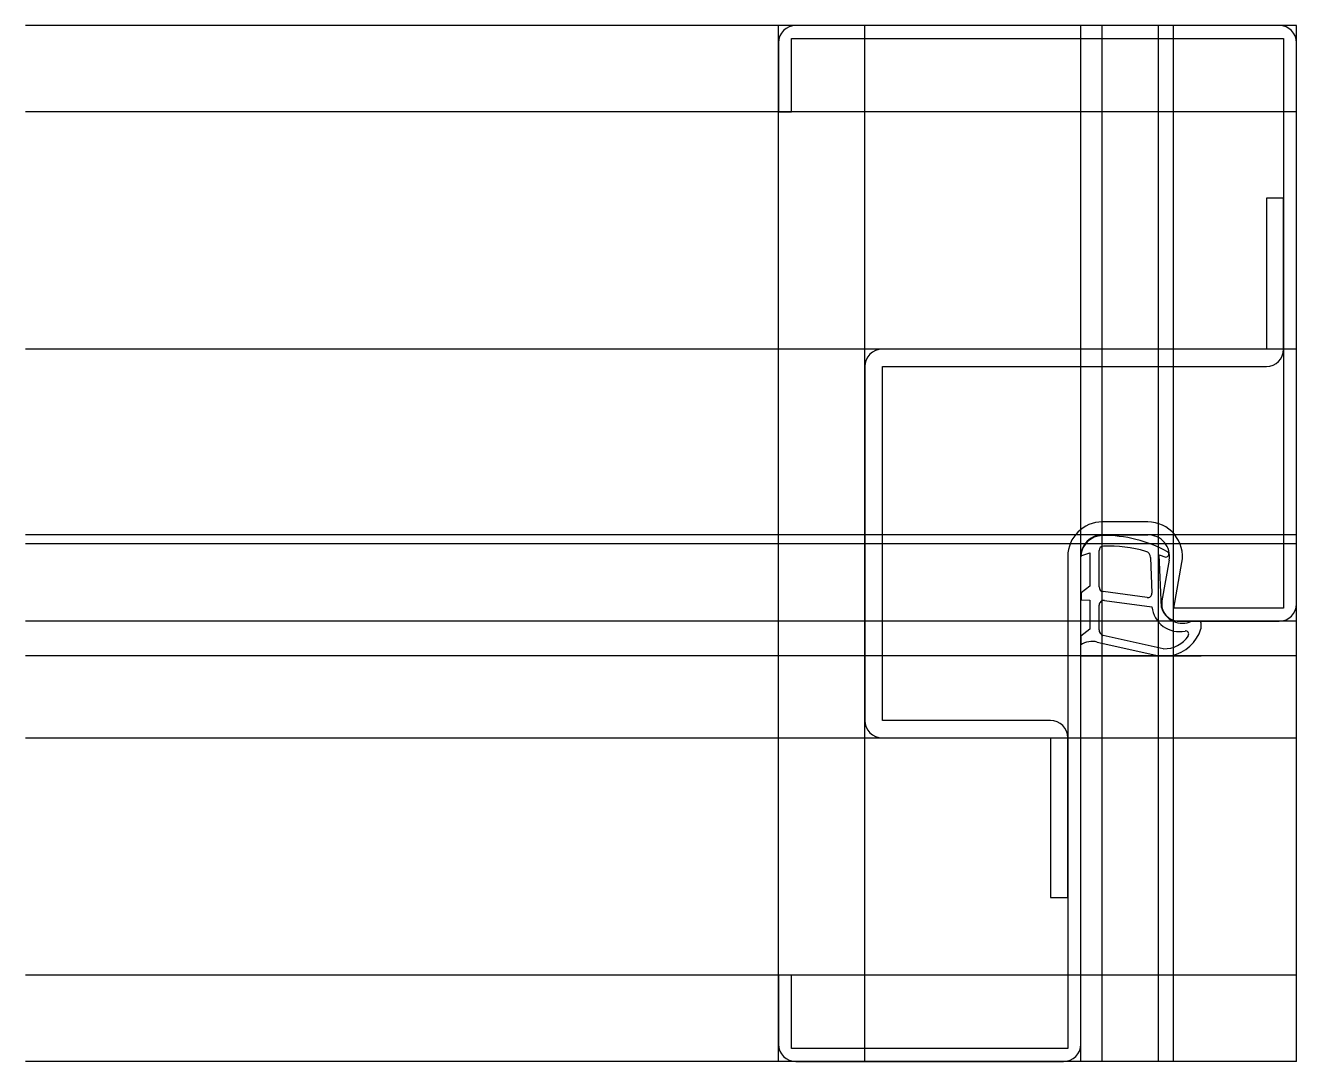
# Model space of a CAD drawing. Extents: x -87 to 60, y -60 to 60.
import ezdxf

# ---------------------------------------------------------------- set-up
doc = ezdxf.new("R2010")
doc.units = 0
doc.layers.get('0').update_dxf_attribs({"linetype": 'CONTINUOUS'})

msp = doc.modelspace()

# ---------------------------------------------------------------- linework, layer by layer
at = {"linetype": 'CONTINUOUS'}
for p, q in [((60, 60), (-87.23, 60)), ((0, -60), (0, 60)), ((58, 60), (2, 60)), ((10, -60), (10, 60)), ((35, -60), (35, 60)), ((37.5, -60), (37.5, 60)), ((44, -60), (44, 60)), ((45.76, -60), (45.76, 60)), ((60, -60), (60, 60)), ((0, 58), (0, 50)), ((1.5, 50), (1.5, 58.5)), ((1.5, 58.5), (58.5, 58.5)), ((58.5, 58.5), (58.5, -7.5)), ((60, -7), (60, 58)), ((60, 50), (-87.23, 50)), ((0, 50), (1.5, 50)), ((58.5, 40), (56.5, 40)), ((56.5, 40), (56.5, 22.5)), ((58.5, 22.5), (58.5, 40)), ((60, 22.5), (-87.23, 22.5)), ((56.5, 22.5), (12, 22.5)), ((10, 20.5), (10, -20.5)), ((12.03, -20.5), (12.03, 20.5)), ((12.03, 20.5), (56.5, 20.5)), ((42.77, 2.5), (37.5, 2.5)), ((60, 1), (-87.23, 1)), ((-87.23, 0), (60, 0)), ((35, -13), (35, 0.93)), ((37.53, 1), (42.79, 1)), ((35.01, -1.42), (36.07, -1.07)), ((36.07, -1.07), (36.07, -4.94)), ((37.12, -5.02), (37.12, -0.81)), ((44.35, -7.4), (44.07, -1.31)), ((44.07, -1.31), (44.85, -1.57)), ((33.5, -1.5), (33.5, -58.5)), ((35, -58), (35, -1.53)), ((43.09, -1.61), (43.25, -5.76)), ((45.25, -1.93), (44.41, -6.65)), ((45.79, -7.5), (46.72, -2.21)), ((36.07, -4.94), (35.04, -5.73)), ((35.04, -5.73), (35.04, -6.53)), ((42.69, -6.27), (37.6, -5.57)), ((35.04, -6.53), (36.07, -6.55)), ((36.07, -6.55), (36.07, -9.92)), ((37.12, -9.98), (37.12, -7.16)), ((37.77, -6.6), (43.24, -7.35)), ((58.5, -7.5), (45.79, -7.5)), ((60, -9), (-87.23, -9)), ((36.07, -9.92), (35, -10.73)), ((46.38, -9), (58, -9)), ((48.89, -9), (47.83, -9)), ((35, -10.73), (35, -11.73)), ((36.91, -11.41), (44.03, -13)), ((44.56, -12.19), (37.58, -10.67)), ((60, -13), (-87.23, -13)), ((35, -13), (48.96, -13)), ((44.03, -13), (45.48, -13)), ((31.5, -20.5), (12.03, -20.5)), ((-87.23, -22.5), (60, -22.5)), ((12, -22.5), (31.5, -22.5)), ((31.5, -22.5), (31.5, -40.98)), ((33.5, -40.98), (33.5, -22.5)), ((31.5, -40.98), (33.5, -40.98)), ((60, -50), (-87.23, -50)), ((1.5, -50), (0, -50)), ((0, -50), (0, -58)), ((1.5, -58.5), (1.5, -50)), ((33.5, -58.5), (1.5, -58.5)), ((60, -60), (-87.23, -60)), ((2, -60), (33, -60))]:
    msp.add_line(p, q, dxfattribs=at)
for centre, radius, start, end in [((2, 58), 2, 90, 180), ((58, 58), 2, 0, 90), ((12, 20.5), 2, 90, 180), ((56.5, 22.5), 2, 270, 0), ((37.5, -1.5), 4, 90, 180), ((42.77, -1.51), 4.01, 349.9467, 90.0224), ((37.53, -1.53), 2.53, 90, 180), ((37.53, -1.62), 2.53, 90.7269, 175.4706), ((37.69, -14.34), 15.27, 61.1815, 90.7103), ((42.79, -1.5), 2.5, 350.0958, 89.9372), ((37.62, -0.81), 0.5, 90, 180), ((38.26, -15.56), 15.26, 73.7008, 92.3933), ((42.33, -1.64), 0.76, 2.3066, 74.0079), ((44.88, -1.24), 0.33, 265.2779, 58.4166), ((37.68, -5.02), 0.56, 180.4357, 261.7885), ((42.76, -5.78), 0.49, 261.7594, 1.7612), ((37.69, -7.16), 0.57, 81.9302, 179.5622), ((46.43, -7), 3.21, 186.2877, 281.8525), ((46.38, -7), 2, 169.9213, 270.0247), ((58, -7), 2, 270, 0), ((46.78, -6.7), 2.53, 196.1119, 294.505), ((37.87, -9.98), 0.75, 180.1272, 247.2529), ((44.56, -8.52), 4.57, 281.5748, 342.8567), ((47.15, -10.49), 0.36, 329.0281, 99.8086), ((47.28, -9.51), 1.69, 347.7007, 17.5642), ((36.36, -13.98), 2.63, 77.9076, 121.1143), ((44.7, -8.91), 3.28, 267.6106, 327.4004), ((12, -20.5), 2, 180, 270), ((31.5, -22.5), 2, 0, 90), ((2, -58), 2, 180, 270), ((33, -58), 2, 270, 0)]:
    msp.add_arc(centre, radius, start, end, dxfattribs=at)

doc.saveas('drawing.dxf')
